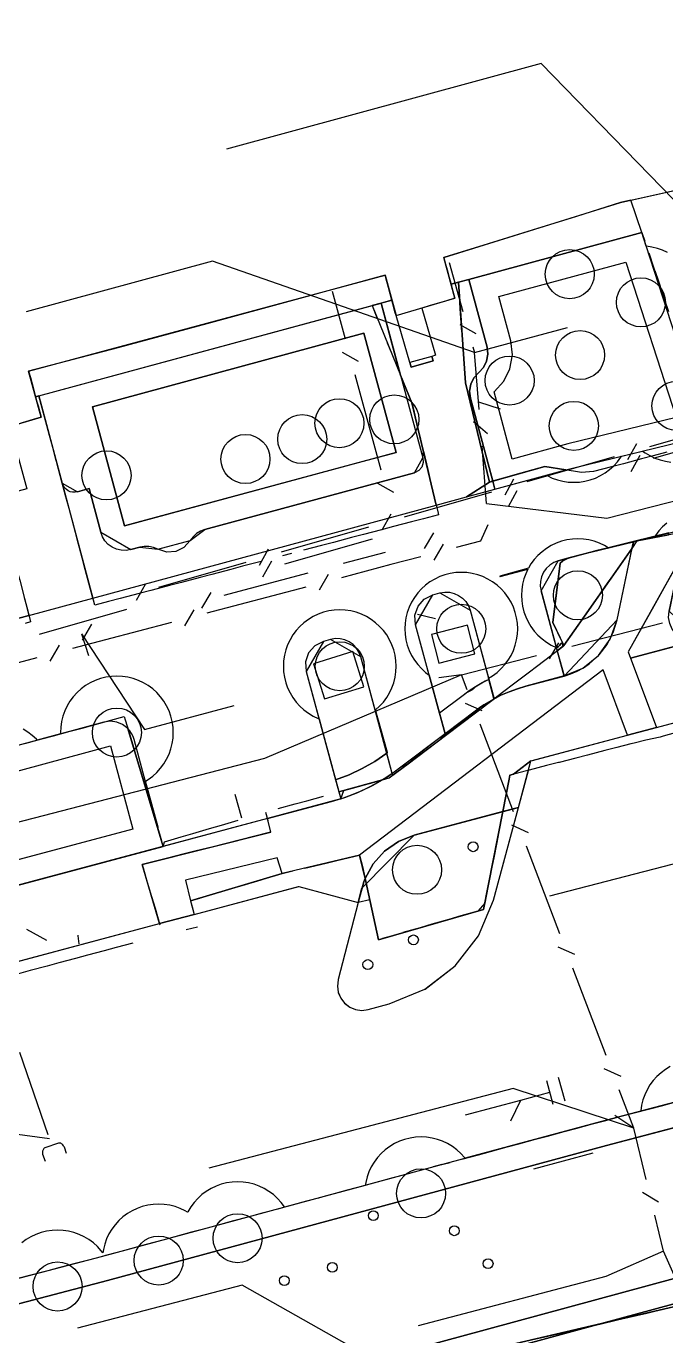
# Model space of a CAD drawing. Header units: metres. Extents: x 16996 to 17837, y 14166 to 14459.
# Drawn here: x 17313.9 to 17340, y 14275.7 to 14329.1 of the extents above; entities that cross this region are included whole.
import ezdxf

# ---------------------------------------------------------------- set-up
doc = ezdxf.new("R2010")
doc.units = ezdxf.units.M
for name, color, linetype in [('BOUNDARY', 7, 'Continuous'), ('CURB', 7, 'Continuous'), ('ELECTR_CABLE_COMM', 7, 'Continuous'), ('GAS', 7, 'Continuous'), ('GRASS', 7, 'Continuous'), ('OVERHEAD_POWER_LINE', 7, 'Continuous'), ('ROAD', 7, 'Continuous'), ('SEWER', 7, 'Continuous'), ('SIDEWALK_PATH', 7, 'Continuous'), ('TREE', 3, 'Continuous'), ('WATER_PIPELINE', 7, 'Continuous')]:
    doc.layers.add(name, color=color, linetype=linetype)

# ---------------------------------------------------------------- blocks, each defined once
blk = doc.blocks.new('СНЕЖНОЯГОДНИК_MAGIC_BERRY')
blk.add_circle((0, 0), 0.2)
blk = doc.blocks.new('СПИРЕЯ_ALBA')
blk.add_circle((0, 0), 0.2)
blk = doc.blocks.new('ВЕЙНИК_КАРЛ_ФЕСТЕР')
blk.add_circle((0, 0), 0.2)

msp = doc.modelspace()

# ---------------------------------------------------------------- linework, layer by layer
at = {"layer": 'BOUNDARY'}
msp.add_lwpolyline([(17280.941, 14306.017), (17295.831, 14310.07), (17296.122, 14309.002), (17297.183, 14309.294), (17297.415, 14308.45), (17298.722, 14308.845), (17298.212, 14310.718), (17299.054, 14310.938), (17311.616, 14314.35), (17311.944, 14313.31), (17312.804, 14313.569), (17313.078, 14312.712), (17314.502, 14313.14), (17313.992, 14315.014), (17328.524, 14318.93), (17328.973, 14317.282), (17331.367, 14317.987), (17330.92, 14319.655), (17338.127, 14321.894), (17370.376, 14329.08)], dxfattribs=at)
at = {"layer": 'CURB'}
for points in [[(17335.825, 14302.587), (17334.886, 14306.055), (17335.589, 14307.281), (17337.098, 14307.69), (17348.873, 14310.552), (17352.084, 14311.418), (17349.279, 14321.822), (17344.41, 14320.51), (17343.161, 14321.319), (17342.902, 14322.958)], [(17331.632, 14316.991), (17331.591, 14317.568), (17331.555, 14318.067), (17331.513, 14318.644), (17331.934, 14318.758), (17338.993, 14320.67)], [(17338.993, 14320.67), (17339.115, 14320.309)], [(17339.275, 14319.836), (17339.47, 14319.262), (17339.515, 14319.127), (17339.519, 14319.115), (17339.68, 14318.641), (17339.924, 14317.92), (17340.082, 14317.446)], [(17314.413, 14314.012), (17314.413, 14314.012), (17328.362, 14317.79), (17327.993, 14317.69), (17328.209, 14317.163)], [(17331.66, 14316.611), (17331.632, 14316.991)], [(17328.616, 14316.174), (17328.761, 14315.82)], [(17340.008, 14311.71), (17339.46, 14311.565), (17338.976, 14311.438), (17338.24, 14311.244), (17337.757, 14311.116), (17337.021, 14310.922), (17336.533, 14310.885), (17335.781, 14311.006), (17335.288, 14311.086), (17335.036, 14311.127), (17334.649, 14311.018), (17334.549, 14310.99), (17334.067, 14310.855), (17333.334, 14310.649), (17332.853, 14310.514), (17332.787, 14310.495), (17332.624, 14311.169), (17332.507, 14311.655), (17332.328, 14312.395), (17332.21, 14312.881), (17332.031, 14313.621), (17331.914, 14314.107), (17331.81, 14314.535), (17331.787, 14314.855), (17331.751, 14315.353), (17331.696, 14316.113)], [(17328.951, 14315.357), (17329.242, 14314.65), (17329.432, 14314.187), (17329.621, 14313.726), (17329.682, 14313.467), (17329.797, 14312.981), (17329.973, 14312.237)], [(17335.825, 14302.587), (17337.988, 14304.874), (17338.654, 14308.068), (17338.594, 14308.042), (17340.805, 14308.591), (17340.805, 14308.591), (17340.106, 14305.232), (17341.343, 14304.062), (17367.324, 14310.997), (17367.695, 14311.493), (17367.693, 14311.569), (17363.963, 14314.402), (17352.084, 14311.418)], [(17314.413, 14314.012), (17315.365, 14310.447), (17315.986, 14310.096), (17316.457, 14310.231), (17316.934, 14308.447), (17318.162, 14307.739), (17318.521, 14307.837), (17319.257, 14307.752), (17320.584, 14308.112), (17321.176, 14308.556), (17329.719, 14310.871), (17330.071, 14311.484), (17330.088, 14311.75), (17330.264, 14311.006), (17330.379, 14310.519), (17330.555, 14309.775), (17330.67, 14309.288), (17330.7, 14309.162), (17330.086, 14309), (17329.603, 14308.873), (17328.863, 14308.678), (17328.38, 14308.551), (17327.64, 14308.356), (17327.157, 14308.229), (17326.417, 14308.034), (17325.934, 14307.907), (17325.194, 14307.712)], [(17314.515, 14313.631), (17314.413, 14314.012)], [(17323.476, 14307.259), (17322.714, 14307.059), (17322.231, 14306.931), (17321.469, 14306.731), (17320.985, 14306.603), (17320.223, 14306.403), (17319.739, 14306.275), (17319.228, 14306.141), (17318.977, 14306.074), (17318.494, 14305.947), (17317.731, 14305.746), (17317.248, 14305.619), (17316.693, 14305.473), (17316.638, 14305.68), (17316.509, 14306.163), (17316.305, 14306.925), (17316.176, 14307.408), (17315.973, 14308.169), (17315.844, 14308.653), (17315.641, 14309.414), (17315.512, 14309.897), (17315.308, 14310.659), (17315.179, 14311.142), (17315.094, 14311.462), (17314.976, 14311.903), (17314.847, 14312.386), (17314.644, 14313.148)], [(17338.595, 14307.791), (17338.806, 14308.093)], [(17324.711, 14307.584), (17324.341, 14307.487)], [(17332.383, 14301.223), (17331.796, 14300.779), (17331.398, 14300.477), (17330.812, 14300.033), (17330.972, 14300.234), (17329.77, 14304.669), (17330.474, 14305.895), (17330.763, 14305.974), (17331.99, 14305.27), (17332.969, 14301.658), (17332.781, 14301.525), (17333.368, 14301.97), (17333.766, 14302.272), (17334.353, 14302.716), (17334.751, 14303.018), (17335.271, 14303.411), (17335.338, 14303.462), (17335.736, 14303.764), (17335.816, 14303.825), (17336.181, 14304.345), (17336.468, 14304.755), (17336.89, 14305.358), (17337.177, 14305.767), (17337.599, 14306.37), (17337.886, 14306.779), (17338.308, 14307.382)], [(17313.818, 14305.782), (17313.941, 14305.298), (17314.069, 14304.79), (17313.854, 14304.733)], [(17330.413, 14299.731), (17329.827, 14299.286), (17329.428, 14298.984), (17328.842, 14298.54), (17328.821, 14298.614), (17327.531, 14303.375), (17326.304, 14304.078), (17326.014, 14304), (17325.311, 14302.773), (17326.718, 14297.581), (17326.844, 14297.919), (17327.199, 14298.017), (17327.681, 14298.15), (17328.39, 14298.345)], [(17313.842, 14299.835), (17314.526, 14300.02), (17315.008, 14300.151), (17315.692, 14300.336), (17316.175, 14300.467), (17316.858, 14300.652), (17317.341, 14300.783), (17317.89, 14300.931), (17317.93, 14300.798), (17318.073, 14300.319), (17318.277, 14299.641), (17318.421, 14299.162), (17318.624, 14298.484), (17318.768, 14298.005), (17318.971, 14297.327), (17319.115, 14296.848), (17319.319, 14296.17)], [(17340.35, 14300.266), (17339.868, 14300.134), (17339.743, 14300.1), (17339.161, 14299.965), (17338.674, 14299.851), (17338.546, 14299.822), (17337.969, 14299.672), (17337.485, 14299.547), (17336.781, 14299.365), (17336.297, 14299.239), (17335.626, 14299.066), (17335.593, 14299.057), (17335.109, 14298.932), (17334.405, 14298.75), (17333.921, 14298.624), (17333.615, 14298.545), (17333.536, 14298.142), (17333.44, 14297.651), (17333.3, 14296.937), (17333.204, 14296.447), (17333.064, 14295.733), (17332.968, 14295.243), (17332.828, 14294.529), (17332.732, 14294.038), (17332.592, 14293.325), (17332.31, 14293.004), (17331.611, 14292.803), (17331.131, 14292.665), (17330.432, 14292.464), (17329.951, 14292.325), (17329.253, 14292.124)], [(17324.173, 14297.184), (17324.856, 14297.372), (17325.338, 14297.504), (17326.021, 14297.693)], [(17323.657, 14297.042), (17323.744, 14296.698)], [(17328.088, 14292.587), (17327.898, 14293.459), (17327.43, 14293.355), (17327.581, 14293.936), (17329.715, 14296.094), (17333.961, 14297.227)], [(17279.228, 14284.668), (17291.17, 14288.082), (17319.474, 14295.637), (17319.536, 14295.826), (17320.215, 14296.027), (17320.694, 14296.168), (17321.373, 14296.369), (17321.853, 14296.511), (17322.532, 14296.712)], [(17323.854, 14296.221), (17323.168, 14296.047), (17322.683, 14295.925), (17321.996, 14295.751), (17321.512, 14295.628), (17320.825, 14295.455), (17320.341, 14295.332), (17319.654, 14295.158), (17319.169, 14295.035), (17318.618, 14294.896), (17318.658, 14294.762), (17318.801, 14294.283), (17319.003, 14293.604), (17319.146, 14293.125), (17319.348, 14292.446)], [(17325.256, 14294.755), (17326.124, 14294.962), (17326.611, 14295.078), (17327.479, 14295.285), (17327.601, 14294.82), (17327.791, 14293.948)], [(17323.951, 14294.422), (17324.335, 14294.536)], [(17324.335, 14294.536), (17324.769, 14294.64)], [(17321.459, 14293.678), (17322.226, 14293.907), (17322.705, 14294.05), (17323.472, 14294.279)], [(17320.596, 14293.421), (17320.98, 14293.535)], [(17320.596, 14293.421), (17320.684, 14293.082)], [(17320.875, 14292.343), (17320.418, 14292.241)], [(17318.244, 14291.699), (17317.56, 14291.515), (17317.077, 14291.385), (17316.393, 14291.202), (17315.91, 14291.072), (17315.227, 14290.888), (17314.744, 14290.758), (17314.06, 14290.575), (17313.577, 14290.445)], [(17328.772, 14291.986), (17328.423, 14291.885)], [(17331.657, 14282.887), (17332.337, 14283.071), (17332.819, 14283.201), (17333.499, 14283.385), (17333.982, 14283.515), (17334.661, 14283.699), (17335.144, 14283.83), (17335.823, 14284.013), (17336.306, 14284.144), (17336.985, 14284.328), (17337.468, 14284.457), (17338.149, 14284.636), (17338.633, 14284.763), (17339.313, 14284.941), (17339.797, 14285.068), (17340.478, 14285.247)], [(17330.835, 14282.665), (17330.491, 14282.571)], [(17330.835, 14282.665), (17331.175, 14282.756)], [(17330.008, 14282.441), (17329.32, 14282.255), (17328.837, 14282.124), (17328.148, 14281.938), (17327.666, 14281.808), (17326.977, 14281.621), (17326.495, 14281.491), (17326.089, 14281.381), (17325.953, 14281.344), (17325.806, 14281.305), (17325.323, 14281.174), (17324.635, 14280.988), (17324.152, 14280.857), (17323.464, 14280.671), (17322.981, 14280.541), (17322.292, 14280.355), (17321.81, 14280.224), (17321.121, 14280.038), (17320.639, 14279.907), (17319.95, 14279.721), (17319.467, 14279.591), (17318.779, 14279.405), (17318.296, 14279.274), (17317.608, 14279.088), (17317.125, 14278.957), (17316.95, 14278.91), (17316.436, 14278.775), (17315.952, 14278.648), (17315.262, 14278.467), (17314.779, 14278.34), (17314.089, 14278.159), (17313.605, 14278.032)], [(17333.653, 14275.328), (17334.373, 14275.495), (17334.86, 14275.607), (17335.581, 14275.774), (17336.068, 14275.887), (17336.788, 14276.054), (17337.275, 14276.167), (17337.996, 14276.334), (17338.483, 14276.447), (17339.203, 14276.614), (17339.69, 14276.727), (17340.41, 14276.894), (17340.897, 14277.007), (17341.618, 14277.174)]]:
    msp.add_lwpolyline(points, dxfattribs=at)
at = {"layer": 'ELECTR_CABLE_COMM'}
for points in [[(17348.141, 14313.939), (17334.886, 14327.564), (17322.059, 14324.073)], [(17332.172, 14315.781), (17321.492, 14319.502), (17313.896, 14317.434)], [(17331.137, 14319.45), (17331.701, 14317.451)], [(17326.915, 14316.314), (17326.388, 14318.258)], [(17331.578, 14316.913), (17332.232, 14316.546)], [(17332.108, 14316.008), (17332.172, 14315.781), (17335.956, 14316.796)], [(17327.436, 14315.404), (17326.786, 14315.776)], [(17332.358, 14313.45), (17332.172, 14315.781)], [(17328.362, 14310.977), (17327.308, 14314.866)], [(17332.334, 14313.764), (17333.224, 14313.481)], [(17332.703, 14312.459), (17332.133, 14312.945)], [(17339.325, 14311.944), (17342.889, 14312.964)], [(17338.422, 14311.41), (17338.786, 14312.065)], [(17339.463, 14311.464), (17343.027, 14312.484)], [(17332.664, 14309.624), (17332.478, 14311.955)], [(17334.319, 14310.511), (17337.883, 14311.531)], [(17338.56, 14310.929), (17338.924, 14311.585)], [(17328.884, 14310.067), (17328.234, 14310.44)], [(17333.416, 14309.977), (17333.779, 14310.632)], [(17329.312, 14309.078), (17332.877, 14310.098)], [(17332.664, 14309.624), (17337.567, 14309.017), (17341.23, 14309.961)], [(17333.554, 14309.496), (17333.917, 14310.152)], [(17328.41, 14308.544), (17328.773, 14309.199)], [(17324.306, 14307.645), (17327.87, 14308.665)], [(17330.494, 14308.43), (17330.119, 14307.781)], [(17332.721, 14308.753), (17332.415, 14308.09), (17331.429, 14307.83)], [(17323.403, 14307.111), (17323.767, 14307.766)], [(17324.444, 14307.164), (17328.008, 14308.184)], [(17330.892, 14307.963), (17330.515, 14307.315)], [(17319.3, 14306.212), (17322.864, 14307.232)], [(17323.541, 14306.63), (17323.905, 14307.285)], [(17328.53, 14307.629), (17326.822, 14307.171)], [(17329.978, 14307.448), (17328.766, 14307.128)], [(17325.373, 14306.783), (17321.958, 14305.867)], [(17326.212, 14306.729), (17325.835, 14306.081)], [(17328.766, 14307.128), (17326.749, 14306.596)], [(17318.397, 14305.678), (17318.761, 14306.333)], [(17325.298, 14306.214), (17321.264, 14305.151)], [(17321.421, 14305.998), (17321.046, 14305.348)], [(17314.432, 14304.298), (17317.996, 14305.318)], [(17320.728, 14305.283), (17320.35, 14304.636)], [(17330.578, 14304.916), (17329.851, 14305.096)], [(17319.814, 14304.768), (17315.779, 14303.705)], [(17316.557, 14304.694), (17316.182, 14304.044)], [(17336.146, 14303.801), (17339.839, 14304.754)], [(17316.15, 14304.31), (17318.722, 14300.4), (17322.375, 14301.383)], [(17316.15, 14304.31), (17316.436, 14303.421)], [(17315.243, 14303.838), (17314.865, 14303.19)], [(17335.229, 14303.291), (17335.61, 14303.936)], [(17314.329, 14303.323), (17310.295, 14302.26)], [(17331.876, 14302.019), (17331.641, 14302.638), (17334.693, 14303.426)], [(17331.641, 14302.638), (17323.616, 14299.218), (17311.164, 14295.998)], [(17331.641, 14302.638), (17330.715, 14302.515)], [(17332.484, 14301.164), (17331.801, 14301.471)], [(17333.764, 14297.05), (17332.409, 14300.617)], [(17334.372, 14296.196), (17333.688, 14296.503)], [(17335.651, 14292.082), (17334.296, 14295.648)], [(17336.259, 14291.227), (17335.576, 14291.535)], [(17337.538, 14287.114), (17336.184, 14290.68)], [(17338.147, 14286.259), (17337.463, 14286.566)], [(17338.664, 14284.151), (17333.747, 14285.773), (17321.342, 14282.516)], [(17339.17, 14282.066), (17338.664, 14284.151), (17338.071, 14285.712)], [(17338.664, 14284.151), (17337.888, 14284.67)], [(17339.668, 14281.142), (17339.027, 14281.532)], [(17340.812, 14277.033), (17339.883, 14279.133), (17339.525, 14280.609)], [(17339.883, 14279.133), (17337.528, 14278.108), (17329.873, 14276.098)], [(17328.008, 14274.744), (17322.7, 14277.755), (17315.983, 14276)]]:
    msp.add_lwpolyline(points, dxfattribs=at)
at = {"layer": 'GAS'}
for points in [[(17335.1, 14286.092), (17335.369, 14285.129)], [(17335.582, 14286.227), (17335.851, 14285.264)], [(17335.235, 14285.611), (17334.05, 14285.28), (17331.789, 14284.688)], [(17334.05, 14285.28), (17333.642, 14284.44)]]:
    msp.add_lwpolyline(points, dxfattribs=at)
at = {"layer": 'GRASS'}
for points in [[(17338.993, 14320.67), (17331.934, 14318.758), (17332.682, 14315.996), (17332.716, 14315.707), (17332.667, 14315.425), (17332.541, 14315.169), (17332.342, 14314.955), (17332.144, 14314.741), (17332.017, 14314.485), (17331.968, 14314.203), (17332.003, 14313.913), (17332.919, 14310.532), (17335.036, 14311.127), (17335.89, 14310.989), (17336.227, 14311.08), (17340.629, 14312.15), (17340.682, 14312.165), (17340.733, 14312.182), (17340.784, 14312.201), (17340.833, 14312.224), (17341.16, 14313.984), (17341.058, 14314.311)], [(17333.647, 14316.258), (17333.16, 14318.054), (17338.336, 14319.456), (17340.393, 14313.122), (17335.978, 14312.049), (17333.71, 14311.434), (17332.968, 14314.175), (17333.365, 14314.602), (17333.618, 14315.115), (17333.716, 14315.678)], [(17319.257, 14307.752), (17319.082, 14307.826), (17318.897, 14307.865), (17318.709, 14307.869), (17318.521, 14307.837), (17318.162, 14307.739), (17317.967, 14307.707), (17317.771, 14307.713), (17317.581, 14307.757), (17317.401, 14307.838), (17317.24, 14307.953), (17317.107, 14308.096), (17317.004, 14308.262), (17316.934, 14308.447), (17316.457, 14310.231), (17315.986, 14310.096), (17315.888, 14310.078), (17315.789, 14310.08), (17315.693, 14310.101), (17315.602, 14310.141), (17315.52, 14310.199), (17315.452, 14310.27), (17315.4, 14310.354), (17315.365, 14310.447), (17314.976, 14311.903), (17314.644, 14313.148), (17314.413, 14314.012), (17327.993, 14317.69), (17329.158, 14314.854), (17330.071, 14311.484), (17330.084, 14311.286), (17330.022, 14311.105), (17329.896, 14310.96), (17329.719, 14310.871), (17327.859, 14310.367), (17321.176, 14308.556), (17320.998, 14308.489), (17320.838, 14308.391), (17320.698, 14308.264), (17320.584, 14308.112), (17320.326, 14307.829), (17319.992, 14307.668), (17319.623, 14307.639)], [(17329.158, 14314.854), (17329.025, 14315.345), (17328.362, 14317.79), (17327.993, 14317.69)], [(17317.9, 14308.705), (17316.601, 14313.568), (17327.659, 14316.564), (17328.975, 14311.705)], [(17327.659, 14316.564), (17316.601, 14313.568), (17317.9, 14308.705), (17327.598, 14311.332), (17328.975, 14311.705)], [(17335.89, 14310.989), (17335.036, 14311.127), (17332.919, 14310.532), (17333.007, 14310.208)], [(17337.644, 14306.434), (17338.596, 14307.793), (17338.651, 14308.055), (17336.92, 14307.642), (17336.072, 14307.412), (17335.961, 14307.375), (17335.855, 14307.325), (17335.756, 14307.263), (17335.664, 14307.19), (17335.359, 14304.771), (17335.816, 14303.825), (17336.656, 14305.023)], [(17338.596, 14307.793), (17336.656, 14305.023), (17335.816, 14303.825), (17335.545, 14303.62), (17335.825, 14302.589), (17336.593, 14302.913), (17337.231, 14303.425), (17337.707, 14304.09), (17337.988, 14304.874)], [(17337.098, 14307.69), (17336.92, 14307.642), (17338.651, 14308.055)], [(17334.886, 14306.055), (17335.517, 14303.724), (17335.578, 14303.78), (17335.637, 14303.836), (17335.696, 14303.893), (17335.755, 14303.951), (17335.359, 14304.771), (17335.484, 14305.76), (17335.664, 14307.19), (17335.756, 14307.263), (17335.855, 14307.325), (17335.961, 14307.375), (17336.072, 14307.412), (17335.589, 14307.281), (17335.405, 14307.211), (17335.24, 14307.108), (17335.098, 14306.974), (17334.983, 14306.814), (17334.903, 14306.634), (17334.859, 14306.444), (17334.853, 14306.249)], [(17332.755, 14302.449), (17332.482, 14302.304), (17332.217, 14302.146), (17331.959, 14301.977), (17331.709, 14301.797), (17330.746, 14301.067), (17329.77, 14304.669), (17329.744, 14305.065), (17329.868, 14305.428), (17330.119, 14305.718), (17330.474, 14305.895), (17330.763, 14305.974), (17330.958, 14306.006), (17331.153, 14306), (17331.343, 14305.957), (17331.522, 14305.876), (17331.683, 14305.762), (17331.817, 14305.619), (17331.92, 14305.454), (17331.99, 14305.27)], [(17331.888, 14304.655), (17330.42, 14304.28), (17330.717, 14303.117), (17332.185, 14303.492)], [(17326.508, 14298.354), (17327.063, 14298.56), (17327.597, 14298.81), (17328.11, 14299.104), (17328.597, 14299.439), (17327.531, 14303.375), (17327.461, 14303.559), (17327.357, 14303.724), (17327.223, 14303.866), (17327.063, 14303.981), (17326.883, 14304.061), (17326.693, 14304.105), (17326.498, 14304.111), (17326.304, 14304.078), (17326.014, 14304), (17325.659, 14303.822), (17325.408, 14303.532), (17325.285, 14303.169), (17325.311, 14302.773)], [(17327.215, 14303.581), (17325.61, 14303.084), (17326.053, 14301.651), (17327.658, 14302.147)], [(17335.755, 14303.951), (17335.696, 14303.893), (17335.637, 14303.836), (17335.578, 14303.78), (17335.517, 14303.724), (17335.545, 14303.62), (17335.779, 14303.796)], [(17330.746, 14301.067), (17330.972, 14300.234), (17332.192, 14301.159), (17332.369, 14301.288), (17332.551, 14301.411), (17332.737, 14301.526), (17332.927, 14301.635), (17332.967, 14301.666), (17332.755, 14302.449), (17332.612, 14302.375), (17332.471, 14302.297), (17332.332, 14302.217), (17332.195, 14302.133), (17332.13, 14302.069), (17332.057, 14302.014), (17331.978, 14301.968), (17331.894, 14301.932), (17331.848, 14301.899), (17331.801, 14301.865), (17331.755, 14301.831), (17331.709, 14301.797)], [(17318.291, 14300.004), (17318.249, 14300.126), (17318.192, 14300.242), (17318.12, 14300.349), (17318.035, 14300.447), (17319.327, 14296.141)], [(17328.821, 14298.614), (17328.597, 14299.439), (17328.11, 14299.104), (17327.597, 14298.81), (17327.063, 14298.56), (17326.508, 14298.354), (17326.641, 14297.863), (17328.414, 14298.352), (17328.517, 14298.415), (17328.619, 14298.48), (17328.72, 14298.546)], [(17328.414, 14298.352), (17326.641, 14297.863), (17326.718, 14297.581), (17327.158, 14297.736), (17327.589, 14297.917), (17328.008, 14298.122)], [(17327.66, 14294.195), (17327.43, 14293.355), (17326.614, 14290.207), (17326.582, 14289.947), (17326.618, 14289.692), (17326.717, 14289.454), (17326.878, 14289.246), (17327.086, 14289.088), (17327.325, 14288.99), (17327.58, 14288.956), (17327.84, 14288.99), (17328.695, 14289.218), (17330.152, 14289.822), (17331.384, 14290.766), (17332.332, 14291.994), (17332.94, 14293.45), (17333.961, 14297.227), (17333.323, 14297.057), (17332.543, 14293.071), (17328.252, 14291.836), (17327.709, 14294.325)], [(17329.715, 14296.094), (17329.068, 14295.838), (17328.504, 14295.445), (17328.044, 14294.935), (17327.709, 14294.325), (17328.252, 14291.836), (17332.543, 14293.071), (17333.323, 14297.057)], [(17293.551, 14264.466), (17293.684, 14264.438), (17293.819, 14264.428), (17293.955, 14264.436), (17294.088, 14264.462), (17296.211, 14265.037), (17331.91, 14274.707), (17337.354, 14276.186), (17332.806, 14275.131), (17328.721, 14274.04), (17314.57, 14270.19), (17296.67, 14265.28)]]:
    msp.add_lwpolyline(points, close=True, dxfattribs=at)
for points in [[(17279.228, 14284.668), (17291.17, 14288.082), (17319.474, 14295.637), (17318.035, 14300.447), (17317.825, 14300.608), (17317.585, 14300.708), (17317.326, 14300.742), (17317.064, 14300.708), (17303.377, 14296.999), (17285.279, 14292.014), (17267.124, 14287.126)], [(17267.386, 14286.161), (17285.542, 14291.049), (17303.641, 14296.034), (17317.325, 14299.742), (17318.246, 14296.344), (17290.904, 14289.046), (17278.954, 14285.63)], [(17267.386, 14286.161), (17285.542, 14291.049), (17303.641, 14296.034), (17317.325, 14299.742), (17318.246, 14296.344), (17291.172, 14289.123), (17278.954, 14285.63)], [(17354.88, 14289.028), (17339.51, 14284.993), (17337.29, 14284.41), (17316.95, 14278.91), (17294.2, 14272.937), (17290.99, 14272.077), (17291.251, 14271.112), (17294.456, 14271.971), (17317.207, 14277.944), (17337.547, 14283.444), (17355.134, 14288.061)], [(17355.134, 14288.061), (17339.764, 14284.026), (17337.547, 14283.444), (17317.207, 14277.944), (17294.456, 14271.971), (17291.251, 14271.112), (17292.861, 14265.166), (17295.95, 14266.003), (17331.649, 14275.673), (17345.818, 14279.52)], [(17345.818, 14279.52), (17331.649, 14275.673), (17295.95, 14266.003), (17292.861, 14265.166), (17292.961, 14264.928), (17293.114, 14264.726), (17293.314, 14264.569), (17293.551, 14264.466), (17296.67, 14265.28), (17314.57, 14270.19), (17328.721, 14274.04), (17332.806, 14275.131), (17337.354, 14276.186), (17346.08, 14278.555)]]:
    msp.add_lwpolyline(points, dxfattribs=at)
at = {"layer": 'OVERHEAD_POWER_LINE'}
msp.add_lwpolyline([(17336.993, 14283.129), (17334.579, 14282.478)], dxfattribs=at)
at = {"layer": 'ROAD'}
for points in [[(17340.043, 14319.849), (17339.839, 14319.946), (17339.626, 14320.022), (17339.407, 14320.077), (17339.184, 14320.11), (17339.174, 14320.11), (17338.993, 14320.67), (17338.548, 14321.987), (17338.548, 14321.988), (17338.549, 14321.988), (17342.743, 14322.923)], [(17302.06, 14301.822), (17314.002, 14305.058), (17316.615, 14305.766), (17330.607, 14309.557), (17331.844, 14309.893), (17335.103, 14310.776), (17335.137, 14310.755), (17335.341, 14310.659), (17335.554, 14310.583), (17335.773, 14310.528), (17335.996, 14310.495), (17336.222, 14310.484), (17336.447, 14310.495), (17336.67, 14310.528), (17336.889, 14310.583), (17337.102, 14310.659), (17337.306, 14310.755), (17337.499, 14310.871), (17337.681, 14311.006), (17337.848, 14311.158), (17337.999, 14311.325), (17338.134, 14311.506), (17338.16, 14311.55), (17339.026, 14311.76), (17339.124, 14311.687), (17339.317, 14311.571), (17339.521, 14311.475), (17339.734, 14311.399), (17339.953, 14311.344), (17340.176, 14311.311)], [(17340.008, 14308.819), (17339.841, 14308.667), (17339.69, 14308.5), (17339.555, 14308.319), (17339.533, 14308.282), (17337.618, 14307.816), (17337.47, 14307.905), (17337.266, 14308.002), (17337.053, 14308.078), (17336.834, 14308.133), (17336.611, 14308.166), (17336.386, 14308.177), (17336.16, 14308.166), (17335.937, 14308.133), (17335.718, 14308.078), (17335.505, 14308.002), (17335.301, 14307.905), (17335.108, 14307.789), (17334.926, 14307.655), (17334.759, 14307.503), (17334.608, 14307.336), (17334.473, 14307.155), (17334.369, 14306.98), (17333.209, 14306.657), (17333.206, 14306.655), (17333.203, 14306.652), (17333.202, 14306.649), (17333.202, 14306.645), (17333.204, 14306.641), (17333.207, 14306.639), (17333.211, 14306.638), (17333.214, 14306.638), (17334.35, 14306.945), (17334.261, 14306.757), (17334.185, 14306.545), (17334.13, 14306.326), (17334.097, 14306.102), (17334.086, 14305.877), (17334.097, 14305.651), (17334.13, 14305.428), (17334.185, 14305.209), (17334.261, 14304.997), (17334.357, 14304.793), (17334.473, 14304.599), (17334.608, 14304.418), (17334.759, 14304.251), (17334.926, 14304.099), (17335.108, 14303.964), (17335.301, 14303.848), (17335.505, 14303.752), (17335.51, 14303.75), (17335.518, 14303.724), (17335.546, 14303.62), (17335.616, 14303.362), (17335.825, 14302.59), (17335.825, 14302.589), (17335.824, 14302.589), (17335.117, 14302.4), (17334.269, 14302.174), (17333.922, 14302.07), (17333.582, 14301.945), (17333.25, 14301.801), (17333.25, 14301.8), (17332.928, 14301.636), (17332.962, 14301.662), (17332.964, 14301.665), (17332.966, 14301.668), (17332.965, 14301.672), (17332.755, 14302.449), (17332.741, 14302.498), (17332.911, 14302.6), (17333.093, 14302.735), (17333.26, 14302.887), (17333.411, 14303.054), (17333.546, 14303.235), (17333.662, 14303.429), (17333.758, 14303.633), (17333.834, 14303.845), (17333.889, 14304.064), (17333.922, 14304.287), (17333.934, 14304.513), (17333.922, 14304.738), (17333.889, 14304.962), (17333.834, 14305.181), (17333.758, 14305.393), (17333.662, 14305.597), (17333.546, 14305.791), (17333.411, 14305.972), (17333.26, 14306.139), (17333.093, 14306.291), (17332.911, 14306.425), (17332.718, 14306.541), (17332.514, 14306.638), (17332.301, 14306.714), (17332.082, 14306.769), (17331.859, 14306.802), (17331.634, 14306.813), (17331.408, 14306.802), (17331.185, 14306.769), (17330.966, 14306.714), (17330.753, 14306.638), (17330.549, 14306.541), (17330.356, 14306.425), (17330.174, 14306.291), (17330.007, 14306.139), (17329.856, 14305.972), (17329.721, 14305.791), (17329.605, 14305.597), (17329.509, 14305.393), (17329.433, 14305.181), (17329.378, 14304.962), (17329.345, 14304.738), (17329.334, 14304.513), (17329.345, 14304.287), (17329.378, 14304.064), (17329.433, 14303.845), (17329.509, 14303.633), (17329.605, 14303.429), (17329.721, 14303.235), (17329.856, 14303.054), (17330.007, 14302.887), (17330.174, 14302.735), (17330.325, 14302.624), (17330.747, 14301.067), (17330.972, 14300.235), (17330.972, 14300.234), (17330.971, 14300.234), (17329.111, 14298.824), (17329.039, 14298.77), (17328.967, 14298.717), (17328.894, 14298.665), (17328.822, 14298.615), (17328.821, 14298.615), (17328.598, 14299.438), (17328.598, 14299.439), (17328.622, 14299.457), (17328.625, 14299.46), (17328.626, 14299.464), (17328.626, 14299.468), (17328.138, 14301.206), (17328.305, 14301.357), (17328.456, 14301.524), (17328.591, 14301.705), (17328.707, 14301.899), (17328.803, 14302.103), (17328.879, 14302.315), (17328.934, 14302.534), (17328.967, 14302.757), (17328.979, 14302.983), (17328.967, 14303.208), (17328.934, 14303.432), (17328.879, 14303.651), (17328.803, 14303.863), (17328.707, 14304.067), (17328.591, 14304.261), (17328.456, 14304.442), (17328.305, 14304.609), (17328.138, 14304.761), (17327.956, 14304.895), (17327.763, 14305.011), (17327.559, 14305.108), (17327.346, 14305.184), (17327.127, 14305.239), (17326.904, 14305.272), (17326.679, 14305.283), (17326.453, 14305.272), (17326.23, 14305.239), (17326.011, 14305.184), (17325.798, 14305.108), (17325.594, 14305.011), (17325.401, 14304.895), (17325.219, 14304.761), (17325.052, 14304.609), (17324.901, 14304.442), (17324.766, 14304.261), (17324.65, 14304.067), (17324.554, 14303.863), (17324.478, 14303.651), (17324.423, 14303.432), (17324.39, 14303.208), (17324.379, 14302.983), (17324.39, 14302.757), (17324.423, 14302.534), (17324.478, 14302.315), (17324.554, 14302.103), (17324.65, 14301.899), (17324.766, 14301.705), (17324.901, 14301.524), (17325.052, 14301.357), (17325.219, 14301.205), (17325.401, 14301.07), (17325.594, 14300.954), (17325.798, 14300.858), (17325.833, 14300.845), (17326.509, 14298.355), (17326.509, 14298.352), (17326.51, 14298.352), (17326.51, 14298.35), (17326.641, 14297.864), (17326.718, 14297.582), (17326.718, 14297.581), (17326.717, 14297.581), (17323.726, 14296.772), (17319.475, 14295.638), (17319.474, 14295.638), (17319.395, 14295.949), (17319.337, 14296.143), (17319.265, 14296.409), (17319.266, 14296.41), (17319.267, 14296.411), (17319.269, 14296.414), (17319.27, 14296.417), (17319.269, 14296.42), (17318.755, 14298.301), (17318.87, 14298.369), (17319.052, 14298.504), (17319.219, 14298.656), (17319.37, 14298.823), (17319.505, 14299.004), (17319.621, 14299.198), (17319.717, 14299.402), (17319.793, 14299.614), (17319.848, 14299.833), (17319.881, 14300.056), (17319.893, 14300.282), (17319.881, 14300.507), (17319.848, 14300.731), (17319.793, 14300.95), (17319.717, 14301.162), (17319.621, 14301.366), (17319.505, 14301.56), (17319.37, 14301.741), (17319.219, 14301.908), (17319.052, 14302.06), (17318.87, 14302.194), (17318.677, 14302.31), (17318.473, 14302.407), (17318.26, 14302.483), (17318.041, 14302.538), (17317.818, 14302.571), (17317.593, 14302.582), (17317.367, 14302.571), (17317.144, 14302.538), (17316.925, 14302.483), (17316.712, 14302.407), (17316.508, 14302.31), (17316.315, 14302.194), (17316.133, 14302.06), (17315.966, 14301.908), (17315.815, 14301.741), (17315.68, 14301.56), (17315.564, 14301.366), (17315.468, 14301.162), (17315.392, 14300.95), (17315.337, 14300.731), (17315.304, 14300.507), (17315.293, 14300.282), (17315.295, 14300.229), (17314.347, 14299.972), (17314.308, 14300.015), (17314.141, 14300.167), (17313.959, 14300.301), (17313.766, 14300.417)], [(17310.025, 14290.01), (17319.334, 14292.495), (17320.739, 14292.87), (17325.002, 14294.008), (17325.004, 14294.008), (17327.429, 14293.356), (17327.43, 14293.355), (17327.43, 14293.354), (17326.615, 14290.208), (17326.614, 14290.206), (17326.583, 14289.948), (17326.583, 14289.946), (17326.618, 14289.693), (17326.619, 14289.69), (17326.717, 14289.455), (17326.719, 14289.453), (17326.877, 14289.248), (17326.879, 14289.246), (17327.086, 14289.089), (17327.088, 14289.087), (17327.324, 14288.99), (17327.326, 14288.99), (17327.579, 14288.956), (17327.582, 14288.956), (17327.84, 14288.99), (17327.841, 14288.99), (17328.695, 14289.218), (17328.696, 14289.219), (17330.152, 14289.821), (17330.154, 14289.823), (17331.383, 14290.765), (17331.385, 14290.767), (17332.331, 14291.993), (17332.333, 14291.996), (17332.94, 14293.449), (17332.94, 14293.451), (17334.37, 14298.74), (17334.371, 14298.742), (17334.372, 14298.746), (17334.372, 14298.747), (17334.474, 14299.123), (17334.474, 14299.124), (17334.475, 14299.124), (17338.413, 14300.175), (17339.596, 14300.491), (17345.639, 14302.104)], [(17340.152, 14286.663), (17339.959, 14286.547), (17339.777, 14286.413), (17339.61, 14286.261), (17339.459, 14286.094), (17339.324, 14285.913), (17339.208, 14285.719), (17339.112, 14285.515), (17339.036, 14285.303), (17338.981, 14285.084), (17338.948, 14284.86), (17338.947, 14284.845), (17337.291, 14284.41), (17337.29, 14284.41), (17331.792, 14282.923), (17331.769, 14282.954), (17331.618, 14283.121), (17331.451, 14283.273), (17331.269, 14283.407), (17331.076, 14283.523), (17330.872, 14283.62), (17330.659, 14283.696), (17330.44, 14283.751), (17330.217, 14283.784), (17329.992, 14283.795), (17329.766, 14283.784), (17329.543, 14283.751), (17329.324, 14283.696), (17329.111, 14283.62), (17328.907, 14283.523), (17328.714, 14283.407), (17328.532, 14283.273), (17328.365, 14283.121), (17328.214, 14282.954), (17328.079, 14282.773), (17327.963, 14282.579), (17327.867, 14282.375), (17327.791, 14282.163), (17327.736, 14281.944), (17327.718, 14281.821), (17324.432, 14280.933), (17324.427, 14280.942), (17324.292, 14281.123), (17324.141, 14281.29), (17323.974, 14281.442), (17323.792, 14281.576), (17323.599, 14281.692), (17323.395, 14281.789), (17323.182, 14281.865), (17322.963, 14281.92), (17322.74, 14281.953), (17322.515, 14281.964), (17322.289, 14281.953), (17322.066, 14281.92), (17321.847, 14281.865), (17321.634, 14281.789), (17321.43, 14281.692), (17321.237, 14281.576), (17321.055, 14281.442), (17320.888, 14281.29), (17320.737, 14281.123), (17320.602, 14280.942), (17320.486, 14280.748), (17320.476, 14280.727), (17320.381, 14280.784), (17320.177, 14280.881), (17319.964, 14280.957), (17319.745, 14281.012), (17319.522, 14281.045), (17319.297, 14281.056), (17319.071, 14281.045), (17318.848, 14281.012), (17318.629, 14280.957), (17318.416, 14280.881), (17318.212, 14280.784), (17318.019, 14280.668), (17317.837, 14280.534), (17317.67, 14280.382), (17317.519, 14280.215), (17317.384, 14280.034), (17317.268, 14279.84), (17317.172, 14279.636), (17317.096, 14279.424), (17317.041, 14279.205), (17317.02, 14279.066), (17316.952, 14279.157), (17316.801, 14279.324), (17316.634, 14279.476), (17316.452, 14279.61), (17316.259, 14279.726), (17316.055, 14279.823), (17315.842, 14279.899), (17315.623, 14279.954), (17315.4, 14279.987), (17315.175, 14279.998), (17314.949, 14279.987), (17314.726, 14279.954), (17314.507, 14279.899), (17314.294, 14279.823), (17314.09, 14279.726), (17313.897, 14279.61), (17313.715, 14279.476)]]:
    msp.add_lwpolyline(points, dxfattribs=at)
at = {"layer": 'SEWER'}
for points in [[(17350.123, 14299.751), (17347.562, 14296.806), (17335.226, 14293.618)], [(17314.742, 14291.801), (17313.926, 14292.255)], [(17316.06, 14291.67), (17316.02, 14291.996), (17316.011, 14292.02)], [(17313.616, 14287.252), (17314.781, 14283.897)], [(17314.842, 14283.72), (17311.306, 14284.189), (17304.762, 14282.471)], [(17315.541, 14283.113), (17315.45, 14283.375), (17315.435, 14283.411), (17315.418, 14283.437), (17315.394, 14283.473), (17315.365, 14283.501), (17315.336, 14283.52), (17315.3, 14283.535), (17315.263, 14283.544), (17315.234, 14283.541), (17315.207, 14283.536), (17314.654, 14283.345), (17314.632, 14283.332), (17314.615, 14283.319), (17314.595, 14283.297), (17314.583, 14283.276), (17314.569, 14283.247), (17314.558, 14283.216), (17314.555, 14283.182), (17314.555, 14283.133), (17314.563, 14283.097), (17314.664, 14282.804)]]:
    msp.add_lwpolyline(points, dxfattribs=at)
at = {"layer": 'SIDEWALK_PATH'}
for points in [[(17330.92, 14319.655), (17330.994, 14319.383), (17331.069, 14319.11), (17331.142, 14318.837), (17331.215, 14318.565), (17331.513, 14318.644), (17338.993, 14320.67), (17338.547, 14321.988), (17338.127, 14321.894), (17336.328, 14321.324), (17334.527, 14320.761), (17332.725, 14320.205)], [(17313.992, 14315.014), (17314.064, 14314.754), (17314.136, 14314.495), (17314.207, 14314.235), (17314.278, 14313.975), (17314.41, 14314.011), (17327.993, 14317.69), (17328.798, 14317.911), (17328.729, 14318.166), (17328.66, 14318.42), (17328.592, 14318.675), (17328.524, 14318.93), (17324.897, 14317.931), (17321.265, 14316.945), (17317.63, 14315.972)], [(17328.973, 14317.282), (17328.929, 14317.439), (17328.885, 14317.596), (17328.842, 14317.754), (17328.798, 14317.911), (17328.362, 14317.791), (17329.158, 14314.854), (17329.621, 14313.726), (17330.606, 14309.557), (17331.844, 14309.893), (17332.787, 14310.495), (17331.81, 14314.535), (17331.513, 14318.644), (17331.215, 14318.565), (17331.253, 14318.42), (17331.291, 14318.276), (17331.329, 14318.132), (17331.367, 14317.987), (17331.033, 14317.886), (17330.699, 14317.786), (17330.364, 14317.687), (17330.029, 14317.588), (17330.581, 14315.662), (17330.427, 14315.618), (17330.48, 14315.439), (17329.593, 14315.178), (17329.538, 14315.363)], [(17331.934, 14318.758), (17331.513, 14318.644), (17331.81, 14314.535), (17332.787, 14310.495), (17332.919, 14310.532), (17332.003, 14313.913), (17331.968, 14314.203), (17332.017, 14314.485), (17332.144, 14314.741), (17332.342, 14314.955), (17332.541, 14315.169), (17332.667, 14315.425), (17332.716, 14315.707), (17332.682, 14315.996)], [(17330.48, 14315.439), (17330.427, 14315.618), (17329.538, 14315.363), (17329.593, 14315.178)], [(17319.257, 14307.752), (17319.082, 14307.826), (17318.897, 14307.865), (17318.709, 14307.869), (17318.521, 14307.837), (17318.162, 14307.739), (17317.967, 14307.707), (17317.771, 14307.713), (17317.581, 14307.757), (17317.401, 14307.838), (17317.24, 14307.953), (17317.107, 14308.096), (17317.004, 14308.262), (17316.934, 14308.447), (17316.457, 14310.231), (17315.986, 14310.096), (17315.888, 14310.078), (17315.789, 14310.08), (17315.693, 14310.101), (17315.602, 14310.141), (17315.52, 14310.199), (17315.452, 14310.27), (17315.4, 14310.354), (17315.365, 14310.447), (17316.615, 14305.766), (17330.606, 14309.557), (17329.621, 14313.726), (17329.158, 14314.854), (17330.071, 14311.484), (17330.084, 14311.286), (17330.022, 14311.105), (17329.896, 14310.96), (17329.719, 14310.871), (17321.176, 14308.556), (17320.998, 14308.489), (17320.838, 14308.391), (17320.698, 14308.264), (17320.584, 14308.112), (17320.326, 14307.829), (17319.992, 14307.668), (17319.623, 14307.639)], [(17314.001, 14305.058), (17316.615, 14305.766), (17315.641, 14309.414), (17314.976, 14311.903), (17314.644, 14313.148), (17314.41, 14314.011), (17314.278, 14313.975), (17314.335, 14313.767), (17314.391, 14313.558), (17314.446, 14313.349), (17314.502, 14313.14), (17314.185, 14313.043), (17313.868, 14312.947), (17313.551, 14312.851), (17313.234, 14312.757), (17313.921, 14310.22), (17312.86, 14309.932), (17311.944, 14313.31), (17311.927, 14313.364), (17311.91, 14313.417), (17311.49, 14313.282), (17312.731, 14309.36), (17313.483, 14306.983), (17313.636, 14306.5)], [(17332.919, 14310.532), (17332.787, 14310.495), (17331.844, 14309.893), (17333.007, 14310.208)], [(17338.654, 14308.068), (17338.806, 14308.093), (17340.085, 14308.348), (17340.1, 14308.42)], [(17338.651, 14308.055), (17338.596, 14307.793), (17338.806, 14308.093)], [(17338.536, 14303.313), (17341.343, 14304.062), (17341.089, 14304.028), (17340.839, 14304.059), (17340.605, 14304.151), (17340.398, 14304.302), (17340.236, 14304.5), (17340.131, 14304.729), (17340.086, 14304.977), (17340.106, 14305.232), (17340.551, 14307.371), (17338.44, 14303.569)], [(17350.95, 14306.627), (17338.536, 14303.313), (17339.596, 14300.491), (17345.64, 14302.104), (17348.429, 14302.849), (17348.986, 14302.997), (17352.252, 14303.869), (17352.012, 14304.619)], [(17329.715, 14296.094), (17333.325, 14297.058), (17333.582, 14298.38), (17333.615, 14298.545), (17333.76, 14298.583), (17334.473, 14299.123), (17338.413, 14300.175), (17337.413, 14302.839), (17327.479, 14295.285), (17327.709, 14294.325), (17328.044, 14294.935), (17328.504, 14295.445), (17329.068, 14295.838)], [(17332.927, 14301.635), (17332.737, 14301.526), (17332.551, 14301.411), (17332.369, 14301.288), (17332.192, 14301.159), (17330.972, 14300.234), (17330.99, 14300.168)], [(17330.99, 14300.168), (17330.972, 14300.234), (17329.207, 14298.897), (17329.272, 14298.925), (17329.337, 14298.954), (17329.402, 14298.983), (17329.466, 14299.013)], [(17329.466, 14299.013), (17329.402, 14298.983), (17329.337, 14298.954), (17329.272, 14298.925), (17329.207, 14298.897), (17329.11, 14298.824), (17328.941, 14298.699), (17328.768, 14298.579), (17328.593, 14298.463), (17328.414, 14298.352), (17328.695, 14298.429)], [(17333.325, 14297.058), (17333.961, 14297.227), (17334.473, 14299.123), (17333.765, 14298.587), (17333.615, 14298.545), (17333.582, 14298.38)], [(17324.335, 14294.536), (17324.127, 14295.172), (17320.387, 14294.266), (17320.596, 14293.421)], [(17327.479, 14295.285), (17324.335, 14294.536), (17320.596, 14293.421), (17320.74, 14292.87), (17325.003, 14294.008), (17327.43, 14293.355), (17327.66, 14294.195), (17327.683, 14294.26), (17327.709, 14294.325)], [(17352.988, 14280.075), (17347.266, 14278.843), (17346.968, 14278.777), (17346.671, 14278.707), (17346.375, 14278.632), (17346.08, 14278.555), (17337.354, 14276.186), (17342.465, 14277.37)]]:
    msp.add_lwpolyline(points, close=True, dxfattribs=at)
for points in [[(17340.551, 14307.371), (17339.48, 14305.441), (17338.44, 14303.569), (17339.596, 14300.491), (17338.413, 14300.175), (17337.413, 14302.839), (17327.479, 14295.285), (17324.335, 14294.536), (17324.127, 14295.172), (17320.387, 14294.266), (17320.596, 14293.421), (17320.74, 14292.87), (17319.332, 14292.494), (17318.618, 14294.896), (17323.864, 14296.224), (17323.726, 14296.772), (17326.342, 14297.47), (17326.882, 14297.635), (17327.409, 14297.838), (17327.921, 14298.077), (17328.414, 14298.352), (17328.695, 14298.429), (17332.927, 14301.635), (17333.25, 14301.8), (17333.581, 14301.945), (17333.921, 14302.07), (17334.268, 14302.174), (17335.825, 14302.587), (17336.099, 14302.675), (17336.362, 14302.787), (17336.613, 14302.924), (17336.851, 14303.085), (17337.254, 14303.449), (17337.583, 14303.876), (17337.83, 14304.355), (17337.988, 14304.874), (17338.596, 14307.793), (17338.806, 14308.093), (17340.784, 14308.488)], [(17313.636, 14306.5), (17314.001, 14305.058), (17302.06, 14301.822)], [(17266.714, 14278.491), (17291.836, 14285.672), (17305.721, 14289.379), (17305.946, 14289.43), (17306.174, 14289.463), (17306.403, 14289.479), (17306.633, 14289.477), (17307.359, 14289.444), (17307.588, 14289.442), (17307.817, 14289.457), (17308.044, 14289.491), (17308.268, 14289.541), (17319.332, 14292.494), (17318.618, 14294.896), (17323.864, 14296.224), (17323.726, 14296.772), (17291.17, 14288.082), (17279.228, 14284.668)], [(17342.465, 14277.37), (17337.354, 14276.186), (17331.91, 14274.707)]]:
    msp.add_lwpolyline(points, dxfattribs=at)
at = {"layer": 'TREE'}
for centre in [(17336.053, 14318.971), (17338.958, 14317.821), (17336.475, 14315.673), (17333.604, 14314.632), (17340.402, 14313.6), (17326.663, 14312.892), (17328.902, 14313.049), (17336.221, 14312.784), (17325.15, 14312.245), (17322.832, 14311.434), (17317.169, 14310.768), (17336.386, 14305.877), (17331.633, 14304.513), (17326.679, 14302.983), (17317.592, 14300.281), (17329.829, 14294.686), (17329.992, 14281.495), (17322.514, 14279.664), (17319.296, 14278.756), (17315.175, 14277.697)]:
    msp.add_circle(centre, 1, dxfattribs=at)
at = {"layer": 'WATER_PIPELINE'}
msp.add_lwpolyline([(17322.397, 14297.767), (17322.673, 14296.808)], dxfattribs=at)

# ---------------------------------------------------------------- block references
at = {"layer": 'BUSH'}
for name, p in [('СПИРЕЯ_ALBA', (17332.116, 14295.625)), ('СНЕЖНОЯГОДНИК_MAGIC_BERRY', (17329.683, 14291.83)), ('ВЕЙНИК_КАРЛ_ФЕСТЕР', (17327.823, 14290.823)), ('ВЕЙНИК_КАРЛ_ФЕСТЕР', (17328.048, 14280.586)), ('СПИРЕЯ_ALBA', (17331.346, 14279.969)), ('СПИРЕЯ_ALBA', (17326.372, 14278.477)), ('ВЕЙНИК_КАРЛ_ФЕСТЕР', (17332.726, 14278.629)), ('ВЕЙНИК_КАРЛ_ФЕСТЕР', (17324.416, 14277.939))]:
    msp.add_blockref(name, p, dxfattribs=at)

doc.saveas('drawing.dxf')
